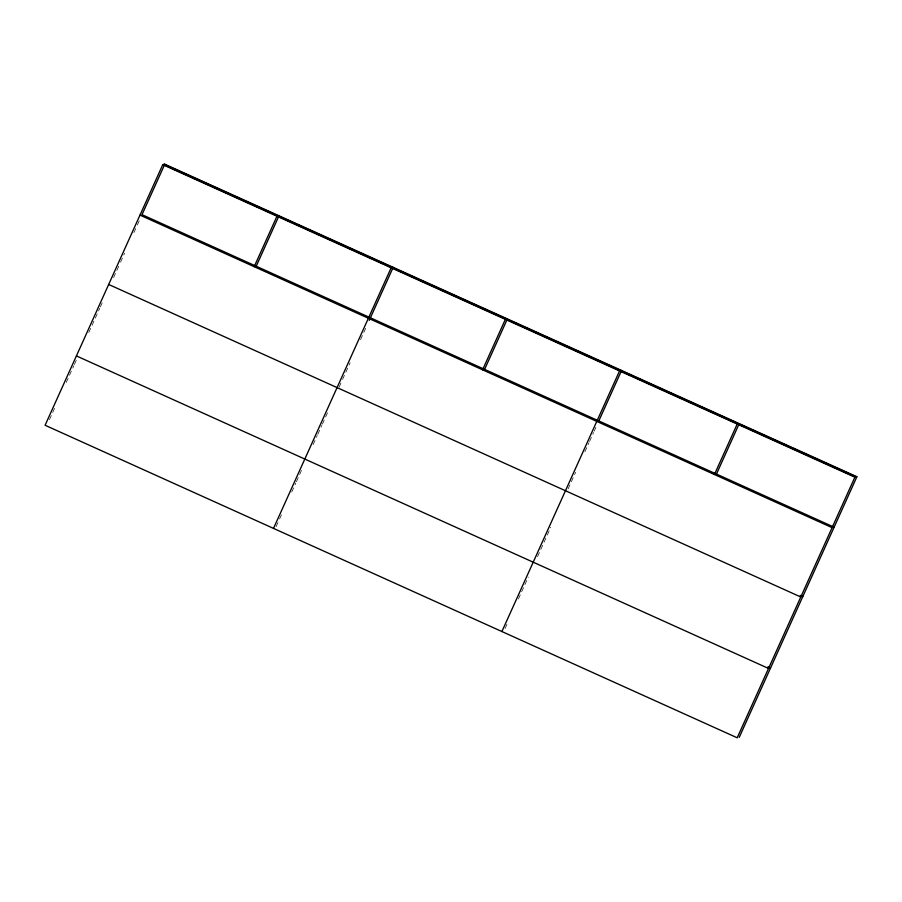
<?xml version="1.0" encoding="UTF-8"?>
<svg xmlns="http://www.w3.org/2000/svg" width="902" height="902" viewBox="0 0 902 902"><rect width="100%" height="100%" fill="white"/><g stroke="black" fill="none" stroke-linecap="round" stroke-linejoin="round"><path stroke-width="0.68" stroke-dasharray="4.51 3.38" d="M49.441 419.678L55.823 405.55M66.263 382.437L73.795 365.738M74.381 364.453L77.279 358.038M88.802 332.5L99.75 308.258M100.325 306.984L103.211 300.603M113.596 277.59L119.977 263.463M120.552 262.189L124.611 253.191M133.891 232.648L136.788 226.222M137.363 224.936L140.272 218.521M276.102 526.667L279 520.24M279.575 518.954L282.473 512.539M291.752 491.985L295.811 482.998M296.397 481.713L302.768 467.586M313.163 444.562L317.2 435.632M317.775 434.358L321.811 425.428M322.386 424.154L327.573 412.665M339.096 387.15L341.993 380.734M342.568 379.449L350.111 362.751M360.541 339.637L366.922 325.509M505.075 628.514L507.973 622.087M518.413 598.973L528.268 577.145M537.536 556.635L550.784 527.287M568.068 488.997L575.6 472.31M584.879 451.755L588.938 442.769M589.525 441.484L593.584 432.498M594.159 431.212L595.895 427.356"/><path stroke-width="1.35" d="M856.9 476.741L164.795 164.209L162.766 164.66L45.1 425.259L737.205 737.791L854.882 477.192L856.9 476.741L739.234 737.34M164.795 164.209L142.009 214.665L834.113 527.196M254.184 266.688L276.97 216.221M256.202 266.237L278.989 215.77M273.498 528.403L391.164 267.793L393.182 267.342L369.245 320.368M482.581 369.82L505.357 319.364M484.599 369.369L507.386 318.913M501.895 631.535L619.561 370.925L621.579 370.474L598.804 420.941M714.429 474.52L737.216 424.053M716.459 474.069L739.245 423.602M164.119 164.356L856.235 476.887M163.431 164.514L855.547 477.034M162.766 164.66L854.882 477.192M139.979 215.116L832.095 527.647M800.243 595.388L802.803 596.549M108.668 284.468L800.784 597M767.985 666.837L770.545 667.999M76.411 355.918L768.527 668.45"/></g></svg>
